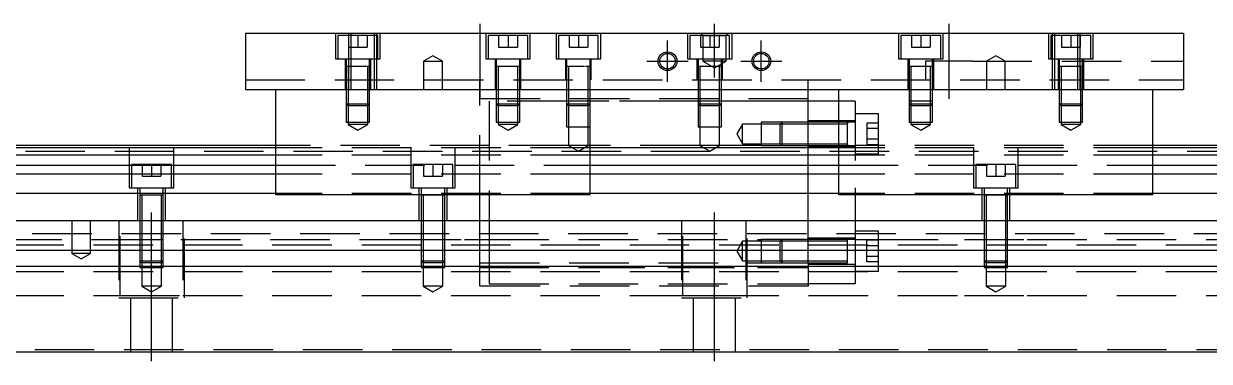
# Model space of a CAD drawing. Extents: x -20 to 981, y -283 to 102.
# Drawn here: x 232.7 to 485.5, y -233.5 to -161.5 of the extents above; entities that cross this region are included whole.
import ezdxf

# ---------------------------------------------------------------- set-up
doc = ezdxf.new("R2010")
doc.units = 0
doc.linetypes.add('CENTER', pattern=[50.8, 31.75, -6.35, 6.35, -6.35])
doc.linetypes.add('DASHED', pattern=[19.05, 12.7, -6.35])
doc.layers.get('0').update_dxf_attribs({"linetype": 'CONTINUOUS'})
doc.layers.add('CENTER', color=1, linetype='CENTER')

msp = doc.modelspace()

# ---------------------------------------------------------------- linework, layer by layer
at = {"color": 7, "linetype": 'CONTINUOUS'}
for p, q in [((280, -163.53), (280, -175.53)), ((280, -163.53), (480, -163.53)), ((480, -163.53), (480, -175.53)), ((280, -175.53), (480, -175.53)), ((286.5, -198.03), (286.5, -175.53)), ((353.5, -198.03), (353.5, -175.53)), ((400, -188.03), (400, -175.53)), ((406.5, -198.03), (406.5, -175.53)), ((473.5, -198.03), (473.5, -175.53)), ((406.5, -178.03), (400, -178.03)), ((408.4, -182.93), (408.4, -182.529994)), ((286.5, -188.03), (0, -188.03)), ((286.5, -187.53), (28, -187.53)), ((406.5, -188.03), (353.5, -188.03)), ((408.4, -187.530006), (408.4, -187.13)), ((703, -187.53), (473.5, -187.53)), ((760, -188.03), (473.5, -188.03)), ((286.5, -189.569608), (0, -189.569608)), ((0, -191.690392), (286.5, -191.690392)), ((406.5, -189.569608), (353.5, -189.569608)), ((353.5, -191.690392), (406.5, -191.690392)), ((760, -189.569608), (473.5, -189.569608)), ((473.5, -191.690392), (760, -191.690392)), ((286.5, -193.600532), (0, -193.600532)), ((406.5, -193.600532), (353.5, -193.600532)), ((760, -193.600532), (473.5, -193.600532)), ((286.5, -197.711934), (0, -197.711934)), ((353.5, -198.03), (286.5, -198.03)), ((406.5, -197.711934), (353.5, -197.711934)), ((473.5, -198.03), (406.5, -198.03)), ((760, -197.711934), (473.5, -197.711934)), ((0, -203.53), (760, -203.53)), ((0, -209.83), (760, -209.83)), ((408.4, -209.879968), (408.4, -209.83)), ((0, -213.23), (760, -213.23)), ((0, -231.53), (760, -231.53))]:
    msp.add_line(p, q, dxfattribs=at)
at = {"color": 3, "linetype": 'DASHED'}
for p, q in [((299.25, -163.53), (299.25, -169.03)), ((308.25, -164.03), (299.75, -164.03)), ((299.75, -164.03), (299.75, -169.03)), ((302, -164.03), (302, -166.53)), ((302.000006, -163.53), (302.000006, -175.53)), ((302.5, -163.53), (302.5, -175.53)), ((304, -164.03), (304, -166.53)), ((306, -164.03), (306, -166.53)), ((307.5, -175.53), (307.5, -163.53)), ((307.999994, -175.53), (307.999994, -163.53)), ((308.25, -169.03), (308.25, -164.03)), ((308.75, -169.03), (308.75, -163.53)), ((331.25, -163.53), (331.25, -169.03)), ((340.25, -164.03), (331.75, -164.03)), ((331.75, -164.03), (331.75, -169.03)), ((334, -164.03), (334, -166.53)), ((336, -164.03), (336, -166.53)), ((338, -164.03), (338, -166.53)), ((340.25, -169.03), (340.25, -164.03)), ((340.75, -169.03), (340.75, -163.53)), ((346.25, -163.53), (346.25, -169.03)), ((355.25, -164.03), (346.75, -164.03)), ((346.75, -164.03), (346.75, -169.03)), ((349, -164.03), (349, -166.53)), ((351, -164.03), (351, -166.53)), ((353, -164.03), (353, -166.53)), ((355.25, -169.03), (355.25, -164.03)), ((355.75, -169.03), (355.75, -163.53)), ((374.25, -163.53), (374.25, -169.03)), ((383.25, -164.03), (374.75, -164.03)), ((374.75, -164.03), (374.75, -169.03)), ((377.5, -164.03), (377, -163.53)), ((377, -164.03), (377, -166.53)), ((377.5, -164.03), (377.5, -169.53)), ((377.5, -164.03), (382.5, -164.03)), ((379, -164.03), (379, -166.53)), ((381, -164.03), (381, -166.53)), ((382.5, -164.03), (383, -163.53)), ((382.5, -169.53), (382.5, -164.03)), ((383.25, -169.03), (383.25, -164.03)), ((383.75, -169.03), (383.75, -163.53)), ((419.25, -163.53), (419.25, -169.03)), ((428.25, -164.03), (419.75, -164.03)), ((419.75, -164.03), (419.75, -169.03)), ((422, -164.03), (422, -166.53)), ((424, -164.03), (424, -166.53)), ((426, -164.03), (426, -166.53)), ((428.25, -169.03), (428.25, -164.03)), ((428.75, -169.03), (428.75, -163.53)), ((451.25, -163.53), (451.25, -169.03)), ((460.25, -164.03), (451.75, -164.03)), ((451.75, -164.03), (451.75, -169.03)), ((452.000006, -163.53), (452.000006, -175.53)), ((452.5, -163.53), (452.5, -175.53)), ((454, -164.03), (454, -166.53)), ((456, -164.03), (456, -166.53)), ((457.5, -175.53), (457.5, -163.53)), ((457.999994, -175.53), (457.999994, -163.53)), ((458, -164.03), (458, -166.53)), ((460.25, -169.03), (460.25, -164.03)), ((460.75, -169.03), (460.75, -163.53)), ((302, -166.53), (304, -166.53)), ((304, -166.53), (306, -166.53)), ((334, -166.53), (336, -166.53)), ((336, -166.53), (338, -166.53)), ((349, -166.53), (351, -166.53)), ((351, -166.53), (353, -166.53)), ((377, -166.53), (379, -166.53)), ((379, -166.53), (381, -166.53)), ((422, -166.53), (424, -166.53)), ((424, -166.53), (426, -166.53)), ((454, -166.53), (456, -166.53)), ((456, -166.53), (458, -166.53)), ((299.25, -169.03), (308.75, -169.03)), ((301.25, -169.03), (301.25, -175.53)), ((301.5, -169.03), (301.5, -170.63)), ((306.5, -170.63), (306.5, -169.03)), ((306.75, -175.53), (306.75, -169.03)), ((320, -168.3753), (318, -169.53)), ((322, -169.53), (320, -168.3753)), ((331.25, -169.03), (340.75, -169.03)), ((333.25, -169.03), (333.25, -175.53)), ((333.5, -169.03), (333.5, -170.63)), ((338.5, -170.63), (338.5, -169.03)), ((338.75, -175.53), (338.75, -169.03)), ((346.25, -169.03), (355.75, -169.03)), ((348.25, -169.03), (348.25, -173.53)), ((348.5, -169.03), (348.5, -170.63)), ((353.5, -170.63), (353.5, -169.03)), ((353.75, -173.53), (353.75, -169.03)), ((374.25, -169.03), (383.75, -169.03)), ((376.25, -169.03), (376.25, -173.53)), ((376.5, -169.03), (376.5, -170.63)), ((381.5, -170.63), (381.5, -169.03)), ((381.75, -173.53), (381.75, -169.03)), ((419.25, -169.03), (428.75, -169.03)), ((421.25, -169.03), (421.25, -175.53)), ((421.5, -169.03), (421.5, -170.63)), ((426.5, -170.63), (426.5, -169.03)), ((426.75, -175.53), (426.75, -169.03)), ((440, -168.3753), (438, -169.53)), ((442, -169.53), (440, -168.3753)), ((451.25, -169.03), (460.75, -169.03)), ((453.25, -169.03), (453.25, -175.53)), ((453.5, -169.03), (453.5, -170.63)), ((458.5, -170.63), (458.5, -169.03)), ((458.75, -175.53), (458.75, -169.03)), ((301.5, -170.625), (301.5, -170.63)), ((301.757468, -170.63), (301.5, -170.63)), ((301.5, -170.63), (301.5, -175.52998)), ((301.5, -170.63), (301.5, -170.635)), ((306.242552, -170.63), (301.757468, -170.63)), ((301.9, -170.63), (301.9, -175.52998)), ((306.1, -175.52998), (306.1, -170.63)), ((306.5, -170.63), (306.242552, -170.63)), ((306.5, -170.63), (306.5, -170.625)), ((306.5, -175.52998), (306.5, -170.63)), ((306.5, -170.635), (306.5, -170.63)), ((318, -169.53), (320, -169.53)), ((318, -169.53), (318, -175.53)), ((320, -169.53), (322, -169.53)), ((322, -175.53), (322, -169.53)), ((333.5, -170.625), (333.5, -170.63)), ((333.757468, -170.63), (333.5, -170.63)), ((333.5, -170.63), (333.5, -175.52998)), ((333.5, -170.63), (333.5, -170.635)), ((338.242552, -170.63), (333.757468, -170.63)), ((333.9, -170.63), (333.9, -175.52998)), ((338.1, -175.52998), (338.1, -170.63)), ((338.5, -170.63), (338.242552, -170.63)), ((338.5, -170.63), (338.5, -170.625)), ((338.5, -175.52998), (338.5, -170.63)), ((338.5, -170.635), (338.5, -170.63)), ((348.5, -170.625), (348.5, -170.63)), ((348.757468, -170.63), (348.5, -170.63)), ((348.5, -170.63), (348.5, -173.52998)), ((348.5, -170.63), (348.5, -170.635)), ((352.300194, -170.63), (348.757468, -170.63)), ((348.9, -170.63), (348.9, -173.52998)), ((353.5, -170.63), (352.5, -170.63)), ((353.1, -173.52998), (353.1, -170.63)), ((353.5, -170.63), (353.5, -170.625)), ((353.5, -173.52998), (353.5, -170.63)), ((353.5, -170.635), (353.5, -170.63)), ((376.5, -170.625), (376.5, -170.63)), ((376.757468, -170.63), (376.5, -170.63)), ((376.5, -170.63), (376.5, -170.635)), ((376.5, -170.63), (376.5, -173.52998)), ((381.242552, -170.63), (376.757468, -170.63)), ((376.9, -170.63), (376.9, -173.52998)), ((382.5, -169.53), (377.5, -169.53)), ((377.5, -169.53), (380, -170.973376)), ((380, -170.973376), (382.5, -169.53)), ((381.1, -173.52998), (381.1, -170.63)), ((381.5, -170.63), (381.242552, -170.63)), ((381.5, -170.63), (381.5, -170.625)), ((381.5, -170.635), (381.5, -170.63)), ((381.5, -173.52998), (381.5, -170.63)), ((421.5, -170.625), (421.5, -170.63)), ((421.757468, -170.63), (421.5, -170.63)), ((421.5, -170.63), (421.5, -170.635)), ((421.5, -170.63), (421.5, -175.52998)), ((426.242552, -170.63), (421.757468, -170.63)), ((421.9, -170.63), (421.9, -175.52998)), ((425, -169.53), (425, -173.53)), ((435, -169.53), (425, -169.53)), ((426.1, -175.52998), (426.1, -170.63)), ((426.5, -170.63), (426.242552, -170.63)), ((426.5, -170.63), (426.5, -170.625)), ((426.5, -170.635), (426.5, -170.63)), ((426.5, -175.52998), (426.5, -170.63)), ((435, -169.53), (480, -169.53)), ((438, -169.53), (440, -169.53)), ((438, -169.53), (438, -175.53)), ((440, -169.53), (442, -169.53)), ((442, -175.53), (442, -169.53)), ((453.5, -170.625), (453.5, -170.63)), ((453.757468, -170.63), (453.5, -170.63)), ((453.5, -170.63), (453.5, -175.52998)), ((453.5, -170.63), (453.5, -170.635)), ((458.242552, -170.63), (453.757468, -170.63)), ((453.9, -170.63), (453.9, -175.52998)), ((458.1, -175.52998), (458.1, -170.63)), ((458.5, -170.63), (458.242552, -170.63)), ((458.5, -170.63), (458.5, -170.625)), ((458.5, -175.52998), (458.5, -170.63)), ((458.5, -170.635), (458.5, -170.63)), ((280, -173.53), (480, -173.53)), ((330, -175.53), (330, -173.53)), ((348.5, -173.53), (348.5, -175.53)), ((348.500006, -173.53), (348.500006, -175.53)), ((348.9, -173.53), (348.9, -175.53)), ((353.1, -175.53), (353.1, -173.53)), ((353.499994, -175.53), (353.499994, -173.53)), ((353.5, -175.53), (353.5, -173.53)), ((376.5, -173.53), (376.5, -175.53)), ((376.500006, -173.53), (376.500006, -175.53)), ((376.9, -173.53), (376.9, -175.53)), ((381.1, -175.53), (381.1, -173.53)), ((381.499994, -175.53), (381.499994, -173.53)), ((381.5, -175.53), (381.5, -173.53)), ((400, -175.53), (400, -173.53)), ((301.5, -175.53), (301.5, -178.63)), ((301.500006, -175.53), (301.500006, -178.630006)), ((301.9, -175.53), (301.9, -179.03)), ((306.1, -179.03), (306.1, -175.53)), ((306.499994, -178.630006), (306.499994, -175.53)), ((306.5, -178.63), (306.5, -175.53)), ((330, -198.03), (330, -175.53)), ((333.5, -175.53), (333.5, -178.63)), ((333.500006, -175.53), (333.500006, -178.630006)), ((333.9, -175.53), (333.9, -179.03)), ((338.1, -179.03), (338.1, -175.53)), ((338.499994, -178.630006), (338.499994, -175.53)), ((338.5, -178.63), (338.5, -175.53)), ((348.5, -175.53), (348.5, -178.63)), ((348.500006, -175.53), (348.500006, -178.630006)), ((348.9, -175.53), (348.9, -179.03)), ((353.1, -179.03), (353.1, -175.53)), ((353.499994, -178.630006), (353.499994, -175.53)), ((353.5, -178.63), (353.5, -175.53)), ((376.5, -175.53), (376.5, -178.63)), ((376.500006, -175.53), (376.500006, -178.630006)), ((376.9, -175.53), (376.9, -179.03)), ((381.1, -179.03), (381.1, -175.53)), ((381.499994, -178.630006), (381.499994, -175.53)), ((381.5, -178.63), (381.5, -175.53)), ((421.5, -175.53), (421.5, -178.63)), ((421.500006, -175.53), (421.500006, -178.630006)), ((421.9, -175.53), (421.9, -179.03)), ((426.1, -179.03), (426.1, -175.53)), ((426.499994, -178.630006), (426.499994, -175.53)), ((426.5, -178.63), (426.5, -175.53)), ((453.5, -175.53), (453.5, -178.63)), ((453.500006, -175.53), (453.500006, -178.630006)), ((453.9, -175.53), (453.9, -179.03)), ((458.1, -179.03), (458.1, -175.53)), ((458.499994, -178.630006), (458.499994, -175.53)), ((458.5, -178.63), (458.5, -175.53)), ((301.5, -178.63), (306.5, -178.63)), ((301.5, -178.63), (301.9, -179.03)), ((301.500006, -178.63002), (301.500006, -182.53)), ((306.1, -179.03), (301.9, -179.03)), ((301.9, -179.03002), (301.9, -182.53)), ((306.1, -179.03), (306.5, -178.63)), ((306.1, -182.53), (306.1, -179.03002)), ((306.499994, -182.53), (306.499994, -178.63002)), ((400, -177.53), (330, -177.53)), ((332, -178.03), (332, -198.03)), ((348.5, -178.03), (332, -178.03)), ((333.5, -178.63), (338.5, -178.63)), ((333.5, -178.63), (333.9, -179.03)), ((333.500006, -178.63002), (333.500006, -182.53)), ((338.1, -179.03), (333.9, -179.03)), ((333.9, -179.03002), (333.9, -182.53)), ((338.1, -179.03), (338.5, -178.63)), ((338.1, -182.53), (338.1, -179.03002)), ((338.499994, -182.53), (338.499994, -178.63002)), ((348.9, -178.03), (348.5, -178.03)), ((348.5, -178.63), (353.499994, -178.63)), ((348.5, -178.63), (348.9, -179.03)), ((348.500006, -178.63002), (348.500006, -183.53)), ((352.5, -178.03), (348.9, -178.03)), ((353.1, -179.03), (348.9, -179.03)), ((348.9, -179.03002), (348.9, -183.53)), ((352.9, -178.03), (352.5, -178.03)), ((352.9, -179.03), (352.500006, -179.03)), ((353.1, -178.03), (352.9, -178.03)), ((353.5, -178.03), (353.1, -178.03)), ((353.1, -179.03), (353.5, -178.63)), ((353.1, -183.53), (353.1, -179.03002)), ((353.499994, -179.03), (353.499994, -178.63002)), ((353.499994, -182.53), (353.499994, -179.03)), ((357.1, -178.03), (353.5, -178.03)), ((357.5, -178.03), (357.1, -178.03)), ((372.5, -178.03), (357.5, -178.03)), ((376.5, -178.03), (372.5, -178.03)), ((376.9, -178.03), (376.5, -178.03)), ((376.5, -178.63), (381.5, -178.63)), ((376.5, -178.63), (376.9, -179.03)), ((376.500006, -178.63002), (376.500006, -183.53)), ((381.1, -178.03), (376.9, -178.03)), ((381.1, -179.03), (376.9, -179.03)), ((376.9, -179.03002), (376.9, -183.53)), ((381.5, -178.03), (381.1, -178.03)), ((381.1, -179.03), (381.5, -178.63)), ((381.1, -183.53), (381.1, -179.03002)), ((381.499994, -183.53), (381.499994, -178.63002)), ((387.5, -178.03), (381.5, -178.03)), ((400, -178.03), (387.5, -178.03)), ((410, -178.03), (406.5, -178.03)), ((410, -178.03), (410, -196.53)), ((421.9, -178.03), (421.5, -178.03)), ((421.5, -178.63), (426.5, -178.63)), ((421.5, -178.63), (421.9, -179.03)), ((421.500006, -178.63002), (421.500006, -182.53)), ((426.1, -178.03), (421.9, -178.03)), ((426.1, -179.03), (421.9, -179.03)), ((421.9, -179.03002), (421.9, -182.53)), ((426.5, -178.03), (426.1, -178.03)), ((426.1, -179.03), (426.5, -178.63)), ((426.1, -182.53), (426.1, -179.03002)), ((426.499994, -182.53), (426.499994, -178.63002)), ((453.5, -178.63), (458.5, -178.63)), ((453.5, -178.63), (453.9, -179.03)), ((453.500006, -178.63002), (453.500006, -182.53)), ((458.1, -179.03), (453.9, -179.03)), ((453.9, -179.03002), (453.9, -182.53)), ((458.1, -179.03), (458.5, -178.63)), ((458.1, -182.53), (458.1, -179.03002)), ((458.499994, -182.53), (458.499994, -178.63002)), ((415, -180.78), (410, -180.78)), ((415, -189.28), (415, -180.78)), ((301.500006, -182.53), (306.499994, -182.53)), ((301.9, -182.53), (301.9, -183.03)), ((306.1, -183.03), (301.9, -183.03)), ((301.9, -183.03), (304, -184.242436)), ((304, -184.242436), (306.1, -183.03)), ((306.1, -183.03), (306.1, -182.53)), ((333.500006, -182.53), (338.499994, -182.53)), ((333.9, -182.53), (333.9, -183.03)), ((338.1, -183.03), (333.9, -183.03)), ((333.9, -183.03), (336, -184.242436)), ((336, -184.242436), (338.1, -183.03)), ((338.1, -183.03), (338.1, -182.53)), ((348.500006, -183.53), (353.499994, -183.53)), ((348.9, -183.53), (348.9, -187.53)), ((353.1, -187.53), (353.1, -183.53)), ((353.499994, -183.53), (353.499994, -182.53)), ((376.500006, -183.53), (381.499994, -183.53)), ((376.9, -183.53), (376.9, -187.53)), ((381.1, -187.53), (381.1, -183.53)), ((386, -182.93), (384.787564, -185.03)), ((386, -187.13), (386, -182.93)), ((390, -182.93), (386, -182.93)), ((390, -182.530006), (390, -187.529994)), ((394.39998, -182.530006), (390, -182.530006)), ((393.99998, -182.93), (390, -182.93)), ((394.4, -182.53), (394, -182.93)), ((394, -187.13), (394, -182.93)), ((400, -182.93), (394, -182.93)), ((400, -182.530006), (394.399994, -182.530006)), ((394.4, -182.53), (394.4, -187.53)), ((400, -182.53), (394.4, -182.53)), ((410, -182.28), (400, -182.28)), ((408.405, -182.53), (400.00002, -182.53)), ((408.4, -182.93), (400.00002, -182.93)), ((410, -182.53), (408.395, -182.53)), ((408.4, -182.787468), (408.4, -182.53)), ((408.4, -182.53), (408.4, -182.787448)), ((408.4, -182.787468), (408.4, -182.53)), ((408.4, -184.879954), (408.4, -182.787468)), ((412.5, -182.720598), (412.5, -183.8753)), ((415, -182.720598), (412.5, -182.720598)), ((412.5, -183.8753), (412.5, -186.1847)), ((415, -183.8753), (412.5, -183.8753)), ((421.500006, -182.53), (426.499994, -182.53)), ((421.9, -182.53), (421.9, -183.03)), ((426.1, -183.03), (421.9, -183.03)), ((421.9, -183.03), (424, -184.242436)), ((424, -184.242436), (426.1, -183.03)), ((426.1, -183.03), (426.1, -182.53)), ((453.500006, -182.53), (458.499994, -182.53)), ((453.9, -182.53), (453.9, -183.03)), ((458.1, -183.03), (453.9, -183.03)), ((453.9, -183.03), (456, -184.242436)), ((456, -184.242436), (458.1, -183.03)), ((458.1, -183.03), (458.1, -182.53)), ((384.787564, -185.03), (386, -187.13)), ((408.4, -187.272552), (408.4, -184.879954)), ((412.5, -186.1847), (412.5, -187.339402)), ((415, -186.1847), (412.5, -186.1847)), ((703, -188.78), (25, -188.78)), ((255.25, -188.03), (255.25, -196.53)), ((264.75, -196.53), (264.75, -188.03)), ((331.99998, -187.53), (286.5, -187.53)), ((353.5, -188.03), (286.5, -188.03)), ((315.25, -188.03), (315.25, -196.53)), ((324.75, -196.53), (324.75, -188.03)), ((348.9, -187.53), (332, -187.53)), ((353.1, -187.53), (348.9, -187.53)), ((348.9, -187.53), (351, -188.742436)), ((351, -188.742436), (353.1, -187.53)), ((376.9, -187.53), (353.1, -187.53)), ((381.1, -187.53), (376.9, -187.53)), ((376.9, -187.53), (379, -188.742436)), ((379, -188.742436), (381.1, -187.53)), ((389.99998, -187.53), (381.1, -187.53)), ((386, -187.13), (390, -187.13)), ((390, -187.13), (393.99998, -187.13)), ((390, -187.529994), (394.39998, -187.529994)), ((394, -187.13), (394.4, -187.53)), ((394, -187.13), (400, -187.13)), ((394.4, -187.529994), (400, -187.529994)), ((394.4, -187.53), (400, -187.53)), ((400, -187.78), (410, -187.78)), ((400, -198.03), (400, -188.03)), ((400.00002, -187.13), (408.4, -187.13)), ((400.00002, -187.53), (408.405, -187.53)), ((473.5, -188.03), (406.5, -188.03)), ((408.395, -187.53), (410, -187.53)), ((408.4, -187.53), (408.4, -187.272552)), ((408.4, -187.272602), (408.4, -187.53)), ((410, -189.28), (415, -189.28)), ((473.5, -187.53), (410.00002, -187.53)), ((415, -187.339402), (412.5, -187.339402)), ((435.25, -188.03), (435.25, -196.53)), ((444.75, -196.53), (444.75, -188.03)), ((264.25, -191.53), (255.75, -191.53)), ((255.75, -191.53), (255.75, -196.53)), ((258, -191.53), (258, -194.03)), ((260, -191.53), (260, -194.03)), ((262, -191.53), (262, -194.03)), ((264.25, -196.53), (264.25, -191.53)), ((353.5, -189.569608), (286.5, -189.569608)), ((286.5, -191.690392), (353.5, -191.690392)), ((324.25, -191.53), (315.75, -191.53)), ((315.75, -191.53), (315.75, -196.53)), ((318, -191.53), (318, -194.03)), ((320, -191.53), (320, -194.03)), ((322, -191.53), (322, -194.03)), ((324.25, -196.53), (324.25, -191.53)), ((473.5, -189.569608), (406.5, -189.569608)), ((406.5, -191.690392), (473.5, -191.690392)), ((444.25, -191.53), (435.75, -191.53)), ((435.75, -191.53), (435.75, -196.53)), ((438, -191.53), (438, -194.03)), ((440, -191.53), (440, -194.03)), ((442, -191.53), (442, -194.03)), ((444.25, -196.53), (444.25, -191.53)), ((258, -194.03), (260, -194.03)), ((260, -194.03), (262, -194.03)), ((353.5, -193.600532), (286.5, -193.600532)), ((318, -194.03), (320, -194.03)), ((320, -194.03), (322, -194.03)), ((473.5, -193.600532), (406.5, -193.600532)), ((438, -194.03), (440, -194.03)), ((440, -194.03), (442, -194.03)), ((255.25, -196.53), (264.75, -196.53)), ((257, -196.53), (257, -203.53)), ((257.5, -196.53), (257.5, -198.13)), ((262.5, -198.13), (262.5, -196.53)), ((263, -203.53), (263, -196.53)), ((315.25, -196.53), (324.75, -196.53)), ((317, -196.53), (317, -203.53)), ((317.5, -196.53), (317.5, -198.13)), ((322.5, -198.13), (322.5, -196.53)), ((323, -203.53), (323, -196.53)), ((410, -196.53), (410, -198.03)), ((435.25, -196.53), (444.75, -196.53)), ((437, -196.53), (437, -203.53)), ((437.5, -196.53), (437.5, -198.13)), ((442.5, -198.13), (442.5, -196.53)), ((443, -203.53), (443, -196.53)), ((257.5, -198.125), (257.5, -198.13)), ((262.5, -198.13), (257.5, -198.13)), ((257.5, -198.13), (257.5, -198.135)), ((257.5, -198.13), (257.5, -203.52998)), ((257.9, -198.13), (257.9, -203.52998)), ((262.1, -203.52998), (262.1, -198.13)), ((262.5, -198.13), (262.5, -198.125)), ((262.5, -198.135), (262.5, -198.13)), ((262.5, -203.52998), (262.5, -198.13)), ((353.5, -197.711934), (286.5, -197.711934)), ((317.5, -198.125), (317.5, -198.13)), ((322.5, -198.13), (317.5, -198.13)), ((317.5, -198.13), (317.5, -198.135)), ((317.5, -198.13), (317.5, -203.52998)), ((317.9, -198.13), (317.9, -203.52998)), ((322.1, -203.52998), (322.1, -198.13)), ((322.5, -198.13), (322.5, -198.125)), ((322.5, -198.135), (322.5, -198.13)), ((322.5, -203.52998), (322.5, -198.13)), ((330, -203.53), (330, -198.03)), ((332, -198.03), (332, -203.53)), ((400, -203.53), (400, -198.03)), ((473.5, -197.711934), (406.5, -197.711934)), ((410, -198.13), (410, -203.53)), ((437.5, -198.125), (437.5, -198.13)), ((442.5, -198.13), (437.5, -198.13)), ((437.5, -198.13), (437.5, -198.135)), ((437.5, -198.13), (437.5, -203.52998)), ((437.9, -198.13), (437.9, -203.52998)), ((442.1, -203.52998), (442.1, -198.13)), ((442.5, -198.13), (442.5, -198.125)), ((442.5, -198.135), (442.5, -198.13)), ((442.5, -203.52998), (442.5, -198.13)), ((243, -203.53), (243, -210.53)), ((247, -210.53), (247, -203.53)), ((253, -203.53), (253, -220.03)), ((253.291796, -219.53), (253.291796, -203.53)), ((257.5, -203.53), (257.5, -209.83)), ((257.500006, -203.53), (257.500006, -209.83)), ((257.9, -203.53), (257.9, -209.83)), ((262.1, -209.83), (262.1, -203.53)), ((262.499994, -209.83), (262.499994, -203.53)), ((262.5, -209.83), (262.5, -203.53)), ((266.708204, -203.53), (266.708204, -219.53)), ((267, -220.03), (267, -203.53)), ((317.5, -203.53), (317.5, -209.83)), ((317.500006, -203.53), (317.500006, -209.83)), ((317.9, -203.53), (317.9, -209.83)), ((322.1, -209.83), (322.1, -203.53)), ((322.499994, -209.83), (322.499994, -203.53)), ((322.5, -209.83), (322.5, -203.53)), ((330, -209.83), (330, -203.53)), ((332, -203.53), (332, -209.83)), ((373, -203.53), (373, -220.03)), ((373.291796, -219.53), (373.291796, -203.53)), ((386.708204, -203.53), (386.708204, -219.53)), ((387, -220.03), (387, -203.53)), ((400, -209.83), (400, -203.53)), ((410, -203.53), (410, -209.83)), ((437.5, -203.53), (437.5, -209.83)), ((437.500006, -203.53), (437.500006, -209.83)), ((437.9, -203.53), (437.9, -209.83)), ((442.1, -209.83), (442.1, -203.53)), ((442.499994, -209.83), (442.499994, -203.53)), ((442.5, -209.83), (442.5, -203.53)), ((25, -206.28), (703, -206.28)), ((412.1, -205.78), (410, -205.78)), ((412.5, -205.78), (412.1, -205.78)), ((415, -205.78), (412.5, -205.78)), ((415, -209.83), (415, -205.78)), ((0, -208.68), (760, -208.68)), ((56.708204, -207.53), (313.291796, -207.53)), ((257.5, -207.53), (257.9, -207.53)), ((257.9, -207.53), (262.1, -207.53)), ((262.1, -207.53), (262.5, -207.53)), ((313.291796, -207.53), (326.708204, -207.53)), ((317.5, -207.53), (317.9, -207.53)), ((317.9, -207.53), (322.1, -207.53)), ((322.1, -207.53), (322.5, -207.53)), ((326.708204, -207.53), (330, -207.53)), ((330, -207.53), (331.99998, -207.53)), ((332, -207.529994), (389.999982, -207.529994)), ((332, -207.53), (389.99998, -207.53)), ((386, -207.93), (384.787564, -210.03)), ((386, -212.13), (386, -207.93)), ((390, -207.93), (386, -207.93)), ((390, -207.530006), (390, -212.529994)), ((394.39998, -207.530006), (390, -207.530006)), ((393.99998, -207.93), (390, -207.93)), ((394.4, -207.53), (394, -207.93)), ((394, -209.83), (394, -207.93)), ((400, -207.93), (394, -207.93)), ((400, -207.530006), (394.399994, -207.530006)), ((394.4, -207.53), (394.4, -209.83)), ((400, -207.53), (394.4, -207.53)), ((410, -207.28), (400, -207.28)), ((407.5, -207.53), (400.00002, -207.53)), ((407.5, -207.93), (400.00002, -207.93)), ((407.9, -207.53), (407.5, -207.53)), ((407.9, -207.93), (407.5, -207.93)), ((408.4, -207.53), (407.9, -207.53)), ((408.4, -207.93), (407.9, -207.93)), ((408.4, -207.53), (408.395, -207.53)), ((408.4, -207.787468), (408.4, -207.53)), ((408.405, -207.53), (408.4, -207.53)), ((410, -207.53), (408.4, -207.53)), ((408.4, -209.829974), (408.4, -207.787468)), ((410.00002, -207.53), (412.1, -207.53)), ((412.1, -207.53), (412.5, -207.53)), ((412.5, -207.53), (415, -207.53)), ((415, -207.720598), (412.5, -207.720598)), ((412.5, -212.339402), (412.5, -207.720598)), ((415, -208.8753), (412.5, -208.8753)), ((415, -207.53), (433.291796, -207.53)), ((433.291796, -207.53), (446.708204, -207.53)), ((437.5, -207.53), (437.9, -207.53)), ((437.9, -207.53), (442.1, -207.53)), ((442.1, -207.53), (442.5, -207.53)), ((446.708204, -207.53), (703.005, -207.53)), ((247, -210.53), (243, -210.53)), ((243, -210.53), (245, -211.6847)), ((245, -211.6847), (247, -210.53)), ((257.5, -209.83), (257.5, -212.13)), ((257.5, -212.13), (262.5, -212.13)), ((257.5, -212.13), (257.9, -212.53)), ((257.500006, -209.83), (257.500006, -212.130006)), ((257.500006, -212.13002), (257.500006, -213.23)), ((257.9, -209.83), (257.9, -212.53)), ((262.1, -212.53), (262.1, -209.83)), ((262.1, -212.53), (262.5, -212.13)), ((262.499994, -212.130006), (262.499994, -209.83)), ((262.499994, -213.23), (262.499994, -212.13002)), ((262.5, -212.13), (262.5, -209.83)), ((317.5, -209.83), (317.5, -212.13)), ((317.5, -212.13), (322.5, -212.13)), ((317.5, -212.13), (317.9, -212.53)), ((317.500006, -209.83), (317.500006, -212.130006)), ((317.500006, -212.13002), (317.500006, -213.23)), ((317.9, -209.83), (317.9, -212.53)), ((322.1, -212.53), (322.1, -209.83)), ((322.1, -212.53), (322.5, -212.13)), ((322.499994, -212.130006), (322.499994, -209.83)), ((322.499994, -213.23), (322.499994, -212.13002)), ((322.5, -212.13), (322.5, -209.83)), ((330, -212.53), (330, -209.83)), ((332, -209.83), (332, -213.23)), ((384.787564, -210.03), (386, -212.13)), ((386, -212.13), (390, -212.13)), ((390, -212.13), (393.99998, -212.13)), ((394, -212.13), (394, -209.83)), ((394, -212.13), (400, -212.13)), ((394, -212.13), (394.4, -212.53)), ((394.4, -209.83), (394.4, -212.53)), ((400, -212.53), (400, -209.83)), ((400.00002, -212.13), (408.4, -212.13)), ((408.4, -210.23002), (408.4, -209.829974)), ((408.4, -212.53), (408.4, -210.23002)), ((410, -209.83), (410, -212.53)), ((412.499994, -212.130006), (412.499994, -209.83)), ((415, -211.1847), (412.5, -211.1847)), ((415, -213.23), (415, -209.83)), ((437.5, -209.83), (437.5, -212.13)), ((437.5, -212.13), (442.5, -212.13)), ((437.5, -212.13), (437.9, -212.53)), ((437.500006, -209.83), (437.500006, -212.130006)), ((437.500006, -212.13002), (437.500006, -213.23)), ((437.9, -209.83), (437.9, -212.53)), ((442.1, -212.53), (442.1, -209.83)), ((442.1, -212.53), (442.5, -212.13)), ((442.499994, -212.130006), (442.499994, -209.83)), ((442.499994, -213.23), (442.499994, -212.13002)), ((442.5, -212.13), (442.5, -209.83)), ((0, -214.38), (760, -214.38)), ((257.500006, -213.23), (257.500006, -213.53)), ((257.500006, -213.53), (262.499994, -213.53)), ((262.1, -212.53), (257.9, -212.53)), ((257.9, -212.53002), (257.9, -213.53)), ((257.9, -213.53), (257.9, -217.53)), ((262.1, -213.53), (262.1, -212.53002)), ((262.1, -217.53), (262.1, -213.53)), ((262.499994, -213.53), (262.499994, -213.23)), ((317.500006, -213.23), (317.500006, -213.53)), ((317.500006, -213.53), (322.499994, -213.53)), ((322.1, -212.53), (317.9, -212.53)), ((317.9, -212.53002), (317.9, -213.53)), ((317.9, -213.53), (317.9, -217.53)), ((322.1, -213.53), (322.1, -212.53002)), ((322.1, -217.53), (322.1, -213.53)), ((322.499994, -213.53), (322.499994, -213.23)), ((330, -213.23), (330, -212.53)), ((330, -212.53), (400, -212.53)), ((330, -217.53), (330, -213.23)), ((330, -213.53), (347.500006, -213.53)), ((330, -213.53), (332, -213.53)), ((332, -213.23), (332, -217.03)), ((332, -213.53), (400, -213.53)), ((352.499994, -213.53), (400, -213.53)), ((400, -212.53), (400, -213.23)), ((400, -212.78), (410, -212.78)), ((400, -213.23), (400, -217.53)), ((400.00002, -212.53), (408.4, -212.53)), ((410, -212.53), (410, -213.23)), ((410, -213.23), (410, -213.53)), ((410, -213.53), (410, -217.03)), ((410, -214.28), (415, -214.28)), ((415, -212.339402), (412.5, -212.339402)), ((415, -214.28), (415, -213.23)), ((437.500006, -213.23), (437.500006, -213.53)), ((437.500006, -213.53), (442.499994, -213.53)), ((442.1, -212.53), (437.9, -212.53)), ((437.9, -212.53002), (437.9, -213.53)), ((437.9, -213.53), (437.9, -217.53)), ((442.1, -213.53), (442.1, -212.53002)), ((442.1, -217.53), (442.1, -213.53)), ((442.499994, -213.53), (442.499994, -213.23)), ((332, -217.03), (400, -217.03)), ((410, -217.03), (400, -217.03)), ((0, -219.53), (433.291796, -219.53)), ((253.291796, -219.53), (266.708204, -219.53)), ((262.1, -217.53), (257.9, -217.53)), ((257.9, -217.53), (260, -218.742436)), ((260, -218.742436), (262.1, -217.53)), ((322.1, -217.53), (317.9, -217.53)), ((317.9, -217.53), (320, -218.742436)), ((320, -218.742436), (322.1, -217.53)), ((400, -217.53), (330, -217.53)), ((373.291796, -219.53), (386.708204, -219.53)), ((433.291796, -219.53), (446.708204, -219.53)), ((442.1, -217.53), (437.9, -217.53)), ((437.9, -217.53), (440, -218.742436)), ((440, -218.742436), (442.1, -217.53)), ((446.708204, -219.53), (703.291796, -219.53)), ((253, -220.03), (267, -220.03)), ((255.5, -220.03), (255.5, -231.53)), ((264.5, -231.53), (264.5, -220.03)), ((373, -220.03), (387, -220.03)), ((375.5, -220.03), (375.5, -231.53)), ((384.5, -231.53), (384.5, -220.03)), ((6.499992, -231.03), (760, -231.03))]:
    msp.add_line(p, q, dxfattribs=at)
at = {"color": 3, "linetype": 'CONTINUOUS'}
for centre in [(370, -169.53), (390, -169.53)]:
    msp.add_circle(centre, 2, dxfattribs=at)
at = {"color": 7, "linetype": 'CONTINUOUS'}
for centre in [(370, -169.53), (390, -169.53)]:
    msp.add_circle(centre, 1.65, dxfattribs=at)
at = {"layer": 'CENTER', "color": 1, "linetype": 'CENTER'}
for p, q in [((330, -161.53), (330, -177.53)), ((380, -172.973376), (380, -161.53)), ((430, -161.53), (430, -177.53)), ((370, -173.93), (370, -165.13)), ((390, -173.93), (390, -165.13)), ((365.6, -169.53), (374.4, -169.53)), ((385.6, -169.53), (394.4, -169.53)), ((260, -233.53), (260, -201.53)), ((380, -233.53), (380, -201.53))]:
    msp.add_line(p, q, dxfattribs=at)

doc.saveas('drawing.dxf')
